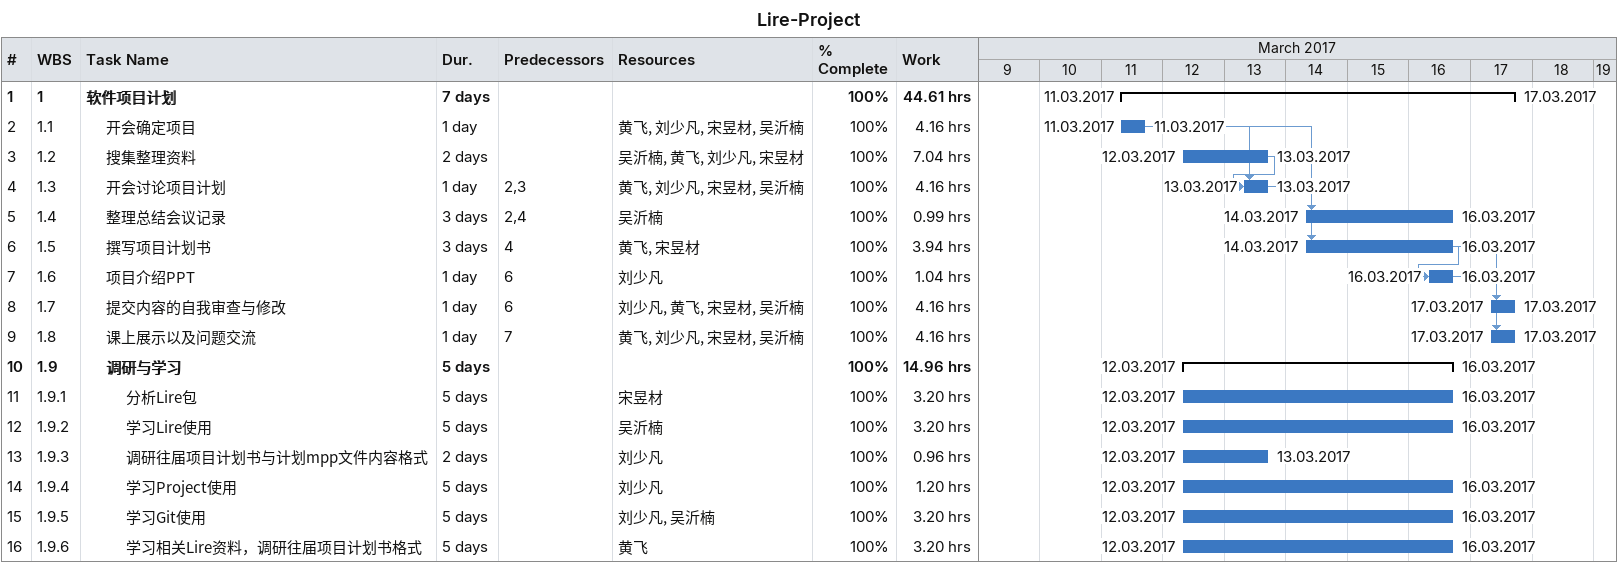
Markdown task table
Lire-Project

| ID | WBS | Task | Duration | Start | Finish | Predecessors | Resources | % complete | Work (h) |
|---|---|---|---|---|---|---|---|---|---|
| 1 | 1 | **软件项目计划** | 7d | 2017-03-11 | 2017-03-17 |  |  | 100 | 44.61 |
| 2 | 1.1 | 开会确定项目 | 1d | 2017-03-11 | 2017-03-11 |  | 黄飞, 刘少凡, 宋昱材, 吴沂楠 | 100 | 4.16 |
| 3 | 1.2 | 搜集整理资料 | 2d | 2017-03-12 | 2017-03-13 |  | 吴沂楠, 黄飞, 刘少凡, 宋昱材 | 100 | 7.04 |
| 4 | 1.3 | 开会讨论项目计划 | 1d | 2017-03-13 | 2017-03-13 | 2, 3 | 黄飞, 刘少凡, 宋昱材, 吴沂楠 | 100 | 4.16 |
| 5 | 1.4 | 整理总结会议记录 | 3d | 2017-03-14 | 2017-03-16 | 2, 4 | 吴沂楠 | 100 | 0.99 |
| 6 | 1.5 | 撰写项目计划书 | 3d | 2017-03-14 | 2017-03-16 | 4 | 黄飞, 宋昱材 | 100 | 3.94 |
| 7 | 1.6 | 项目介绍PPT | 1d | 2017-03-16 | 2017-03-16 | 6 | 刘少凡 | 100 | 1.04 |
| 8 | 1.7 | 提交内容的自我审查与修改 | 1d | 2017-03-17 | 2017-03-17 | 6 | 刘少凡, 黄飞, 宋昱材, 吴沂楠 | 100 | 4.16 |
| 9 | 1.8 | 课上展示以及问题交流 | 1d | 2017-03-17 | 2017-03-17 | 7 | 黄飞, 刘少凡, 宋昱材, 吴沂楠 | 100 | 4.16 |
| 10 | 1.9 | **调研与学习** | 5d | 2017-03-12 | 2017-03-16 |  |  | 100 | 14.96 |
| 11 | 1.9.1 | 分析Lire包 | 5d | 2017-03-12 | 2017-03-16 |  | 宋昱材 | 100 | 3.20 |
| 12 | 1.9.2 | 学习Lire使用 | 5d | 2017-03-12 | 2017-03-16 |  | 吴沂楠 | 100 | 3.20 |
| 13 | 1.9.3 | 调研往届项目计划书与计划mpp文件内容格式 | 2d | 2017-03-12 | 2017-03-13 |  | 刘少凡 | 100 | 0.96 |
| 14 | 1.9.4 | 学习Project使用 | 5d | 2017-03-12 | 2017-03-16 |  | 刘少凡 | 100 | 1.20 |
| 15 | 1.9.5 | 学习Git使用 | 5d | 2017-03-12 | 2017-03-16 |  | 刘少凡, 吴沂楠 | 100 | 3.20 |
| 16 | 1.9.6 | 学习相关Lire资料，调研往届项目计划书格式 | 5d | 2017-03-12 | 2017-03-16 |  | 黄飞 | 100 | 3.20 |
